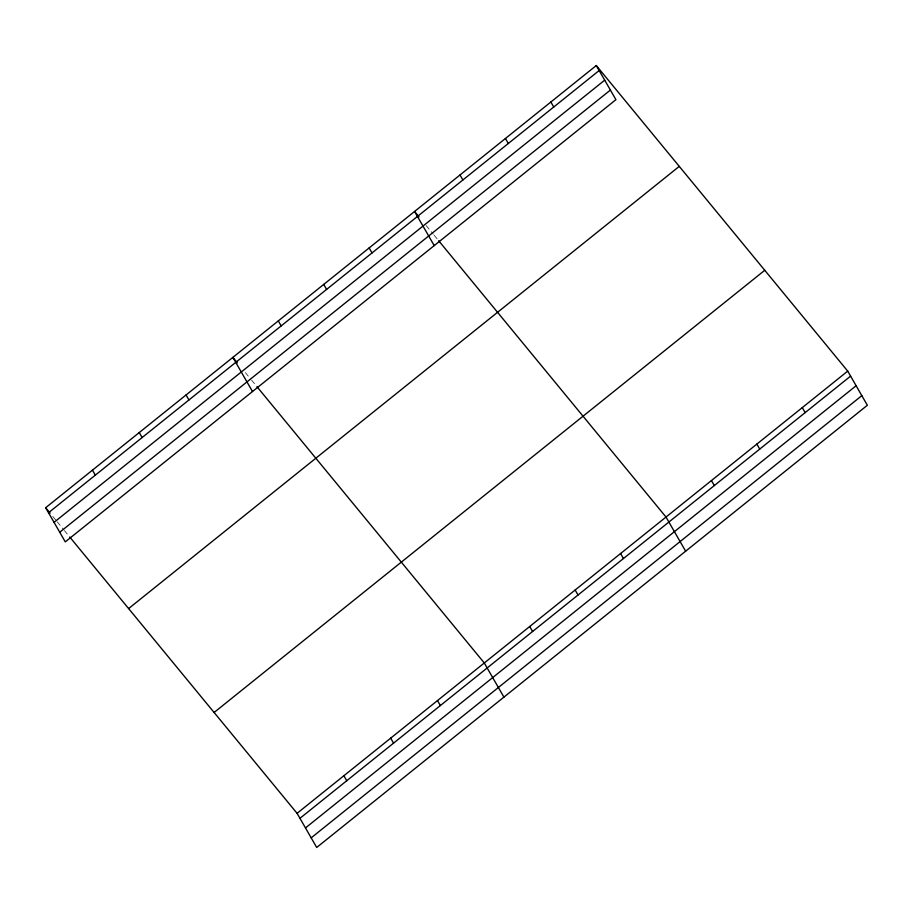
<?xml version="1.0" encoding="UTF-8"?>
<svg xmlns="http://www.w3.org/2000/svg" width="913" height="913" viewBox="0 0 913 913"><rect width="100%" height="100%" fill="white"/><g stroke="black" fill="none" stroke-linecap="round" stroke-linejoin="round"><path stroke-width="0.68" stroke-dasharray="4.57 3.42" d="M426.177 225.557L433.321 234.23M434.211 235.314L437.784 239.651M245.357 372.572L250.71 379.078M251.6 380.162L256.062 385.583M52.783 516.404L56.355 520.752M57.245 521.837L63.488 529.426M64.389 530.51L68.84 535.931"/><path stroke-width="1.37" d="M596.292 65.531L615.921 99.677L65.28 541.877L45.65 507.731L596.292 65.531L847.721 371.123L867.35 405.269L316.708 847.469L297.079 813.323L69.742 537.015M48.526 512.729L599.168 70.529M54.05 522.35L604.703 80.15M59.756 532.256L610.398 90.056M128.619 608.583L679.261 166.383M214.099 712.482L764.752 270.282M297.079 813.323L847.721 371.123M299.943 818.322L850.596 376.122M305.478 827.943L856.12 385.743M311.173 837.849L861.815 395.649M419.044 216.883L414.582 211.462L434.211 245.597M438.674 240.735L666.011 517.055L685.64 551.19M237.334 362.803L232.872 357.382L252.502 391.529M256.952 386.667L484.289 662.975L503.919 697.121M45.65 507.731L50.112 513.152M802.287 407.609L805.163 412.608M756.866 444.083L759.73 449.082M550.87 102.016L553.735 107.015M711.432 480.569L714.308 485.568M505.437 138.491L508.313 143.489M460.015 174.976L462.88 179.975M620.578 553.529L623.453 558.528M575.144 590.015L578.02 595.014M369.149 247.937L372.025 252.935M529.723 626.501L532.599 631.488M323.727 284.422L326.603 289.421M278.294 320.908L281.17 325.895M437.487 700.568L440.363 705.566M390.684 738.149L393.56 743.148M186.069 394.975L188.934 399.974M343.881 775.742L346.746 780.741M139.255 432.557L142.131 437.555M92.453 470.149L95.329 475.148"/></g></svg>
